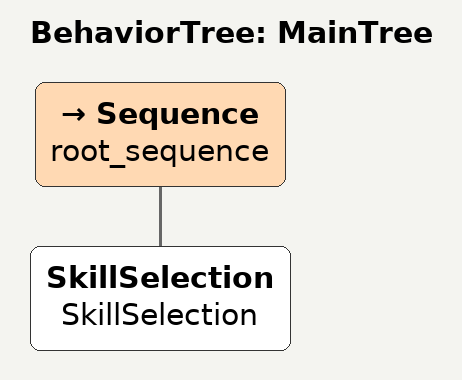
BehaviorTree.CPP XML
<root main_tree_to_execute = "MainTree" >
     <BehaviorTree ID="MainTree">
        <Sequence name="root_sequence">
            <SkillSelection name="SkillSelection"/>
        </Sequence>
     </BehaviorTree>
 </root>
